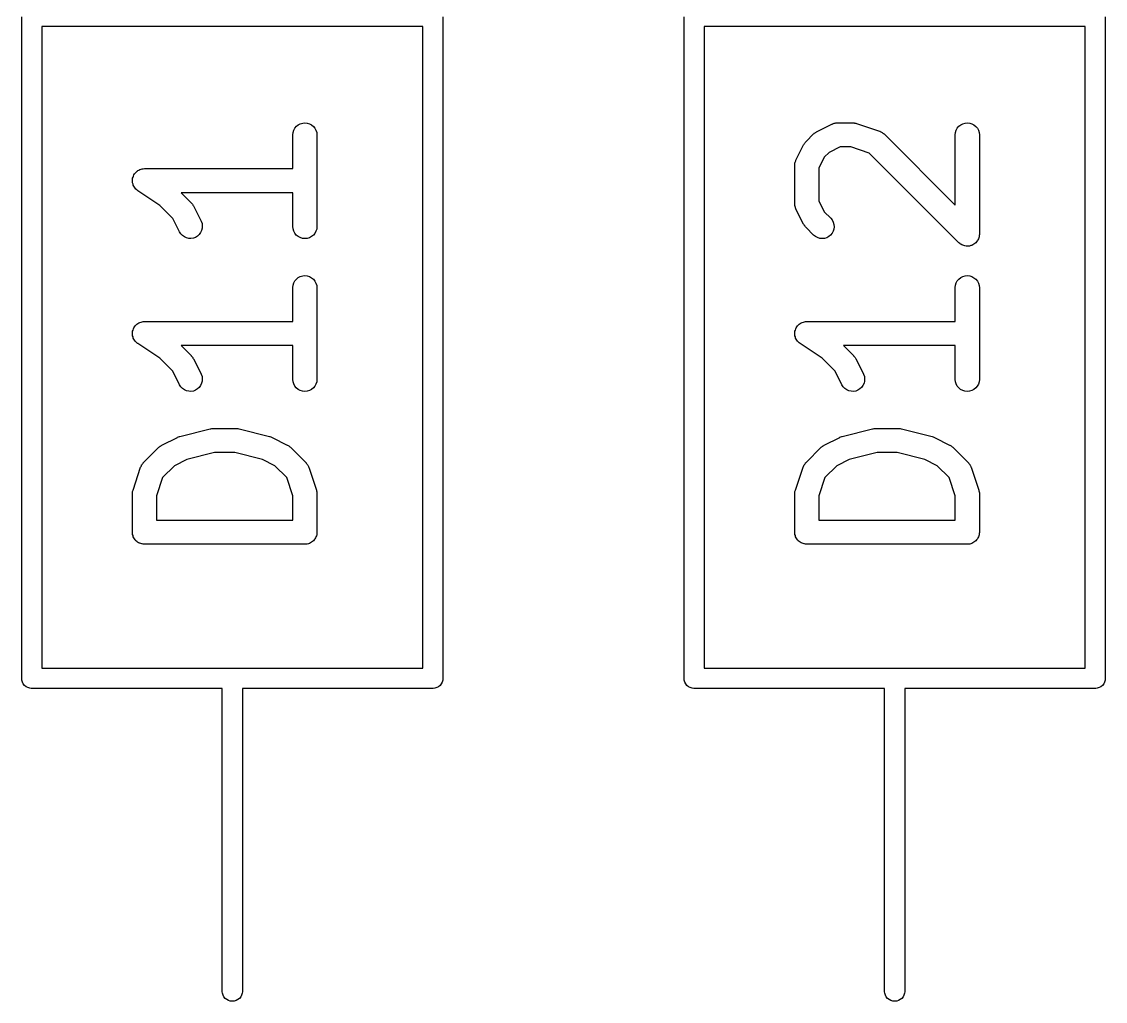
# Model space of a CAD drawing. Extents: x 99 to 194, y -157 to -33.
# Drawn here: x 132.05 to 137.45, y -59.36 to -54.48 of the extents above; entities that cross this region are included whole.
import ezdxf

# ---------------------------------------------------------------- set-up
doc = ezdxf.new("R2010")
doc.units = 0
doc.layers.add('BLACK', color=7, linetype='CONTINUOUS')

msp = doc.modelspace()

# ---------------------------------------------------------------- linework, layer by layer
at = {"layer": 'BLACK', "linetype": 'CONTINUOUS'}
for p, q in [((132.046, -57.7505), (132.046, -54.4554)), ((132.146, -54.503), (132.146, -57.703)), ((134.046, -54.503), (132.146, -54.503)), ((134.046, -57.703), (134.046, -54.503)), ((134.146, -54.4554), (134.146, -57.7506)), ((135.348, -57.7505), (135.348, -54.4554)), ((135.448, -54.503), (135.448, -57.703)), ((137.348, -54.503), (135.448, -54.503)), ((137.348, -57.703), (137.348, -54.503)), ((137.448, -54.4554), (137.448, -57.7506)), ((133.425, -54.9933), (133.435, -54.9878)), ((133.435, -54.9878), (133.447, -54.9845)), ((133.447, -54.9845), (133.458, -54.9835)), ((133.458, -54.9835), (133.47, -54.9847)), ((133.47, -54.9847), (133.481, -54.9882)), ((133.481, -54.9882), (133.491, -54.9937)), ((136.009, -55.0279), (136.085, -54.9898)), ((136.085, -54.9898), (136.086, -54.9894)), ((136.086, -54.9894), (136.088, -54.9888)), ((136.088, -54.9888), (136.089, -54.988)), ((136.089, -54.988), (136.093, -54.9868)), ((136.093, -54.9868), (136.097, -54.9854)), ((136.097, -54.9854), (136.099, -54.9851)), ((136.099, -54.9851), (136.101, -54.9846)), ((136.101, -54.9846), (136.105, -54.9842)), ((136.105, -54.9842), (136.109, -54.9836)), ((136.109, -54.9836), (136.111, -54.9836)), ((136.111, -54.9836), (136.112, -54.9835)), ((136.112, -54.9835), (136.188, -54.9835)), ((136.188, -54.9835), (136.189, -54.9835)), ((136.189, -54.9835), (136.193, -54.9839)), ((136.193, -54.9839), (136.196, -54.984)), ((136.196, -54.984), (136.198, -54.9845)), ((136.198, -54.9845), (136.201, -54.9848)), ((136.201, -54.9848), (136.204, -54.9858)), ((136.204, -54.9858), (136.207, -54.9866)), ((136.207, -54.9866), (136.322, -55.0246)), ((136.727, -54.9933), (136.737, -54.9878)), ((136.737, -54.9878), (136.749, -54.9845)), ((136.749, -54.9845), (136.76, -54.9835)), ((136.76, -54.9835), (136.772, -54.9847)), ((136.772, -54.9847), (136.783, -54.9882)), ((136.783, -54.9882), (136.793, -54.9937)), ((133.398, -55.0426), (133.399, -55.031)), ((133.398, -55.0435), (133.398, -55.0426)), ((133.398, -55.212), (133.398, -55.0435)), ((133.399, -55.031), (133.403, -55.0198)), ((133.403, -55.0198), (133.408, -55.0096)), ((133.408, -55.0096), (133.416, -55.0006)), ((133.416, -55.0006), (133.425, -54.9933)), ((133.491, -54.9937), (133.5, -55.0012)), ((133.5, -55.0012), (133.508, -55.0103)), ((133.508, -55.0103), (133.513, -55.0206)), ((133.513, -55.0206), (133.517, -55.0318)), ((133.517, -55.0318), (133.518, -55.0435)), ((133.518, -55.0435), (133.518, -55.5006)), ((135.956, -55.0772), (135.994, -55.0391)), ((135.994, -55.0386), (135.997, -55.0364)), ((135.994, -55.0391), (135.994, -55.0386)), ((135.997, -55.0364), (135.999, -55.0341)), ((135.999, -55.0341), (136.001, -55.0328)), ((136.001, -55.0328), (136.003, -55.0313)), ((136.003, -55.0313), (136.006, -55.0297)), ((136.006, -55.0297), (136.009, -55.0279)), ((136.322, -55.0246), (136.323, -55.0249)), ((136.323, -55.0249), (136.324, -55.0257)), ((136.324, -55.0257), (136.326, -55.0262)), ((136.326, -55.0262), (136.329, -55.0281)), ((136.329, -55.0281), (136.333, -55.0298)), ((136.333, -55.0298), (136.335, -55.0309)), ((136.335, -55.0309), (136.336, -55.0317)), ((136.336, -55.0317), (136.339, -55.0343)), ((136.339, -55.0343), (136.343, -55.0367)), ((136.343, -55.0367), (136.344, -55.038)), ((136.344, -55.038), (136.345, -55.0391)), ((136.345, -55.0391), (136.7, -55.3939)), ((136.7, -55.0426), (136.701, -55.031)), ((136.7, -55.0435), (136.7, -55.0426)), ((136.7, -55.3939), (136.7, -55.0435)), ((136.701, -55.031), (136.705, -55.0198)), ((136.705, -55.0198), (136.71, -55.0096)), ((136.71, -55.0096), (136.718, -55.0006)), ((136.718, -55.0006), (136.727, -54.9933)), ((136.793, -54.9937), (136.802, -55.0012)), ((136.802, -55.0012), (136.81, -55.0103)), ((136.81, -55.0103), (136.815, -55.0206)), ((136.815, -55.0206), (136.819, -55.0318)), ((136.819, -55.0318), (136.82, -55.0435)), ((136.82, -55.0435), (136.82, -55.5387)), ((135.906, -55.169), (135.944, -55.0928)), ((135.944, -55.0928), (135.945, -55.0921)), ((135.945, -55.0921), (135.947, -55.0893)), ((135.947, -55.0893), (135.948, -55.0863)), ((135.948, -55.0863), (135.95, -55.0844)), ((135.95, -55.0844), (135.951, -55.0823)), ((135.951, -55.0823), (135.953, -55.0798)), ((135.953, -55.0798), (135.956, -55.0772)), ((136.072, -55.1309), (136.047, -55.1552)), ((136.126, -55.1035), (136.072, -55.1309)), ((136.179, -55.1035), (136.126, -55.1035)), ((136.27, -55.134), (136.179, -55.1035)), ((136.717, -55.5811), (136.27, -55.134)), ((135.9, -55.1915), (135.901, -55.1875)), ((135.9, -55.1933), (135.9, -55.1915)), ((135.9, -55.195), (135.9, -55.1933)), ((135.9, -55.1959), (135.9, -55.195)), ((135.9, -55.3863), (135.9, -55.1959)), ((135.901, -55.1834), (135.902, -55.1817)), ((135.901, -55.1875), (135.901, -55.1834)), ((135.902, -55.18), (135.904, -55.1761)), ((135.902, -55.1817), (135.902, -55.18)), ((135.904, -55.1761), (135.905, -55.1722)), ((135.905, -55.1722), (135.906, -55.1707)), ((135.906, -55.1707), (135.906, -55.169)), ((136.047, -55.1552), (136.02, -55.21)), ((132.598, -55.2662), (132.599, -55.26)), ((132.599, -55.2599), (132.601, -55.2547)), ((132.599, -55.26), (132.599, -55.2599)), ((132.599, -55.2599), (132.599, -55.2599)), ((132.601, -55.2547), (132.603, -55.2488)), ((132.603, -55.2487), (132.605, -55.2435)), ((132.603, -55.2488), (132.603, -55.2487)), ((132.603, -55.2488), (132.603, -55.2488)), ((132.605, -55.2435), (132.608, -55.2385)), ((132.608, -55.2384), (132.612, -55.2337)), ((132.608, -55.2385), (132.608, -55.2384)), ((132.608, -55.2385), (132.608, -55.2385)), ((132.612, -55.2337), (132.616, -55.2295)), ((132.616, -55.2294), (132.621, -55.2253)), ((132.616, -55.2295), (132.616, -55.2294)), ((132.616, -55.2294), (132.616, -55.2294)), ((132.621, -55.2253), (132.625, -55.2221)), ((132.625, -55.222), (132.63, -55.2192)), ((132.625, -55.2221), (132.625, -55.222)), ((132.625, -55.2221), (132.625, -55.2221)), ((132.63, -55.2192), (132.635, -55.2166)), ((132.635, -55.2165), (132.641, -55.2149)), ((132.635, -55.2166), (132.635, -55.2165)), ((132.635, -55.2166), (132.635, -55.2166)), ((132.641, -55.2149), (132.646, -55.2132)), ((132.646, -55.2132), (132.652, -55.2127)), ((132.646, -55.2132), (132.646, -55.2132)), ((132.646, -55.2132), (132.646, -55.2132)), ((132.652, -55.2127), (132.658, -55.212)), ((132.658, -55.212), (133.398, -55.212)), ((136.02, -55.21), (136.02, -55.3722)), ((132.598, -55.2715), (132.598, -55.2662)), ((132.598, -55.2716), (132.598, -55.2715)), ((132.598, -55.2774), (132.598, -55.2716)), ((132.598, -55.2716), (132.598, -55.2716)), ((132.599, -55.2832), (132.598, -55.2774)), ((132.599, -55.2833), (132.599, -55.2832)), ((132.599, -55.2832), (132.599, -55.2832)), ((132.601, -55.2886), (132.599, -55.2833)), ((132.602, -55.2944), (132.601, -55.2886)), ((132.602, -55.2945), (132.602, -55.2944)), ((132.605, -55.2997), (132.602, -55.2945)), ((132.602, -55.2945), (132.602, -55.2945)), ((132.608, -55.3048), (132.605, -55.2997)), ((132.608, -55.3049), (132.608, -55.3048)), ((132.611, -55.3092), (132.608, -55.3049)), ((132.608, -55.3049), (132.608, -55.3049)), ((132.615, -55.314), (132.611, -55.3092)), ((132.62, -55.3178), (132.615, -55.314)), ((132.615, -55.314), (132.615, -55.314)), ((132.615, -55.314), (132.615, -55.314)), ((132.624, -55.3215), (132.62, -55.3178)), ((132.624, -55.3216), (132.624, -55.3215)), ((132.624, -55.3215), (132.624, -55.3215)), ((132.625, -55.322), (132.624, -55.3216)), ((132.624, -55.3216), (132.624, -55.3216)), ((132.734, -55.3949), (132.625, -55.322)), ((133.398, -55.332), (132.841, -55.332)), ((132.841, -55.332), (132.891, -55.382)), ((133.398, -55.5006), (133.398, -55.332)), ((132.799, -55.46), (132.734, -55.3949)), ((132.891, -55.382), (132.891, -55.3826)), ((132.891, -55.3826), (132.894, -55.3852)), ((132.894, -55.3852), (132.896, -55.3877)), ((132.896, -55.3877), (132.897, -55.3898)), ((132.897, -55.3898), (132.899, -55.3917)), ((132.899, -55.3917), (132.9, -55.3947)), ((132.9, -55.3947), (132.902, -55.3976)), ((132.902, -55.3976), (132.94, -55.4738)), ((135.9, -55.3881), (135.9, -55.3863)), ((135.9, -55.3899), (135.9, -55.3881)), ((135.901, -55.3939), (135.9, -55.3899)), ((135.901, -55.398), (135.901, -55.3939)), ((135.902, -55.3997), (135.901, -55.398)), ((135.902, -55.4014), (135.902, -55.3997)), ((135.903, -55.4053), (135.902, -55.4014)), ((135.904, -55.4092), (135.903, -55.4053)), ((135.905, -55.4108), (135.904, -55.4092)), ((135.906, -55.4124), (135.905, -55.4108)), ((135.906, -55.4132), (135.906, -55.4124)), ((135.944, -55.4894), (135.906, -55.4132)), ((136.02, -55.3722), (136.047, -55.427)), ((132.833, -55.5275), (132.799, -55.46)), ((132.94, -55.4738), (132.941, -55.4745)), ((132.941, -55.4745), (132.945, -55.4855)), ((136.047, -55.427), (136.079, -55.4582)), ((136.079, -55.4582), (136.079, -55.4588)), ((136.079, -55.4588), (136.086, -55.4679)), ((136.086, -55.4679), (136.092, -55.4783)), ((136.092, -55.4783), (136.095, -55.4896)), ((132.839, -55.5374), (132.833, -55.5275)), ((132.938, -55.5308), (132.931, -55.5403)), ((132.943, -55.5202), (132.938, -55.5308)), ((132.946, -55.5088), (132.943, -55.5202)), ((132.945, -55.4855), (132.946, -55.4971)), ((132.946, -55.4971), (132.946, -55.5088)), ((133.399, -55.5123), (133.398, -55.5006)), ((133.402, -55.5235), (133.399, -55.5123)), ((133.408, -55.5338), (133.402, -55.5235)), ((133.513, -55.5243), (133.507, -55.5345)), ((133.517, -55.5131), (133.513, -55.5243)), ((133.518, -55.5015), (133.517, -55.5131)), ((133.518, -55.5006), (133.518, -55.5015)), ((135.946, -55.4922), (135.944, -55.4894)), ((135.948, -55.4952), (135.946, -55.4922)), ((135.949, -55.4972), (135.948, -55.4952)), ((135.951, -55.4993), (135.949, -55.4972)), ((135.953, -55.5017), (135.951, -55.4993)), ((135.955, -55.5044), (135.953, -55.5017)), ((135.956, -55.5049), (135.955, -55.5044)), ((135.994, -55.543), (135.956, -55.5049)), ((136.091, -55.5241), (136.086, -55.5343)), ((136.095, -55.5129), (136.091, -55.5241)), ((136.095, -55.4896), (136.096, -55.5012)), ((136.096, -55.5012), (136.095, -55.5129)), ((132.847, -55.5459), (132.839, -55.5374)), ((132.857, -55.5527), (132.847, -55.5459)), ((132.867, -55.5575), (132.857, -55.5527)), ((132.879, -55.5601), (132.867, -55.5575)), ((132.89, -55.5605), (132.879, -55.5601)), ((132.902, -55.5586), (132.89, -55.5605)), ((132.913, -55.5545), (132.902, -55.5586)), ((132.923, -55.5483), (132.913, -55.5545)), ((132.931, -55.5403), (132.923, -55.5483)), ((133.415, -55.5429), (133.408, -55.5338)), ((133.424, -55.5504), (133.415, -55.5429)), ((133.435, -55.5559), (133.424, -55.5504)), ((133.446, -55.5594), (133.435, -55.5559)), ((133.457, -55.5606), (133.446, -55.5594)), ((133.469, -55.5596), (133.457, -55.5606)), ((133.48, -55.5562), (133.469, -55.5596)), ((133.491, -55.5508), (133.48, -55.5562)), ((133.5, -55.5435), (133.491, -55.5508)), ((133.507, -55.5345), (133.5, -55.5435)), ((136.003, -55.5505), (135.994, -55.543)), ((136.013, -55.556), (136.003, -55.5505)), ((136.024, -55.5594), (136.013, -55.556)), ((136.036, -55.5606), (136.024, -55.5594)), ((136.048, -55.5595), (136.036, -55.5606)), ((136.059, -55.5562), (136.048, -55.5595)), ((136.069, -55.5507), (136.059, -55.5562)), ((136.078, -55.5433), (136.069, -55.5507)), ((136.086, -55.5343), (136.078, -55.5433)), ((136.722, -55.5848), (136.717, -55.5811)), ((136.726, -55.5885), (136.722, -55.5848)), ((136.798, -55.585), (136.793, -55.5888)), ((136.802, -55.5816), (136.798, -55.585)), ((136.806, -55.5768), (136.802, -55.5814)), ((136.802, -55.5814), (136.802, -55.5815)), ((136.802, -55.5815), (136.802, -55.5816)), ((136.809, -55.5726), (136.806, -55.5768)), ((136.81, -55.5724), (136.809, -55.5725)), ((136.809, -55.5725), (136.809, -55.5726)), ((136.812, -55.5674), (136.81, -55.5724)), ((136.815, -55.5624), (136.812, -55.5674)), ((136.817, -55.5567), (136.815, -55.5622)), ((136.815, -55.5622), (136.815, -55.5622)), ((136.815, -55.5622), (136.815, -55.5624)), ((136.819, -55.5512), (136.817, -55.5567)), ((136.82, -55.5396), (136.819, -55.5452)), ((136.819, -55.5452), (136.819, -55.551)), ((136.819, -55.551), (136.819, -55.5511)), ((136.819, -55.5511), (136.819, -55.5512)), ((136.82, -55.5387), (136.82, -55.5393)), ((136.82, -55.5393), (136.82, -55.5393)), ((136.82, -55.5393), (136.82, -55.5394)), ((136.82, -55.5394), (136.82, -55.5396)), ((136.727, -55.5886), (136.726, -55.5885)), ((136.726, -55.5885), (136.726, -55.5885)), ((136.732, -55.5913), (136.727, -55.5886)), ((136.737, -55.594), (136.732, -55.5913)), ((136.737, -55.5941), (136.737, -55.594)), ((136.742, -55.5958), (136.737, -55.5941)), ((136.737, -55.5941), (136.737, -55.5941)), ((136.748, -55.5975), (136.742, -55.5958)), ((136.754, -55.5981), (136.748, -55.5975)), ((136.748, -55.5975), (136.748, -55.5975)), ((136.748, -55.5975), (136.748, -55.5975)), ((136.759, -55.5987), (136.754, -55.5981)), ((136.76, -55.5987), (136.759, -55.5987)), ((136.765, -55.5982), (136.76, -55.5987)), ((136.76, -55.5987), (136.76, -55.5987)), ((136.771, -55.5977), (136.765, -55.5982)), ((136.777, -55.5959), (136.771, -55.5976)), ((136.771, -55.5976), (136.771, -55.5976)), ((136.771, -55.5976), (136.771, -55.5977)), ((136.782, -55.5943), (136.777, -55.5959)), ((136.783, -55.5943), (136.782, -55.5943)), ((136.782, -55.5943), (136.782, -55.5943)), ((136.788, -55.5915), (136.783, -55.5943)), ((136.793, -55.5889), (136.788, -55.5915)), ((136.793, -55.5888), (136.793, -55.5889)), ((136.793, -55.5889), (136.793, -55.5889)), ((133.435, -55.7497), (133.447, -55.7464)), ((133.447, -55.7464), (133.458, -55.7454)), ((133.458, -55.7454), (133.47, -55.7466)), ((133.47, -55.7466), (133.481, -55.7501)), ((136.737, -55.7497), (136.749, -55.7464)), ((136.749, -55.7464), (136.76, -55.7454)), ((136.76, -55.7454), (136.772, -55.7466)), ((136.772, -55.7466), (136.783, -55.7501)), ((133.398, -55.8045), (133.399, -55.7929)), ((133.399, -55.7929), (133.403, -55.7817)), ((133.403, -55.7817), (133.408, -55.7715)), ((133.408, -55.7715), (133.416, -55.7625)), ((133.416, -55.7625), (133.425, -55.7552)), ((133.425, -55.7552), (133.435, -55.7497)), ((133.481, -55.7501), (133.491, -55.7556)), ((133.491, -55.7556), (133.5, -55.7631)), ((133.5, -55.7631), (133.508, -55.7722)), ((133.508, -55.7722), (133.513, -55.7825)), ((133.513, -55.7825), (133.517, -55.7937)), ((133.517, -55.7937), (133.518, -55.8054)), ((136.7, -55.8045), (136.701, -55.7929)), ((136.701, -55.7929), (136.705, -55.7817)), ((136.705, -55.7817), (136.71, -55.7715)), ((136.71, -55.7715), (136.718, -55.7625)), ((136.718, -55.7625), (136.727, -55.7552)), ((136.727, -55.7552), (136.737, -55.7497)), ((136.783, -55.7501), (136.793, -55.7556)), ((136.793, -55.7556), (136.802, -55.7631)), ((136.802, -55.7631), (136.81, -55.7722)), ((136.81, -55.7722), (136.815, -55.7825)), ((136.815, -55.7825), (136.819, -55.7937)), ((136.819, -55.7937), (136.82, -55.8054)), ((133.398, -55.8054), (133.398, -55.8045)), ((133.398, -55.974), (133.398, -55.8054)), ((133.518, -55.8054), (133.518, -56.2625)), ((136.7, -55.8054), (136.7, -55.8045)), ((136.7, -55.974), (136.7, -55.8054)), ((136.82, -55.8054), (136.82, -56.2625)), ((132.599, -56.0218), (132.601, -56.0168)), ((132.601, -56.0168), (132.603, -56.0107)), ((132.603, -56.0106), (132.605, -56.0056)), ((132.603, -56.0107), (132.603, -56.0106)), ((132.603, -56.0107), (132.603, -56.0107)), ((132.605, -56.0056), (132.608, -56.0004)), ((132.608, -56.0003), (132.612, -55.9956)), ((132.608, -56.0004), (132.608, -56.0003)), ((132.608, -56.0004), (132.608, -56.0004)), ((132.612, -55.9956), (132.616, -55.9914)), ((132.616, -55.9913), (132.62, -55.9875)), ((132.616, -55.9914), (132.616, -55.9913)), ((132.616, -55.9913), (132.616, -55.9913)), ((132.62, -55.9875), (132.625, -55.984)), ((132.625, -55.9839), (132.63, -55.9811)), ((132.625, -55.984), (132.625, -55.9839)), ((132.625, -55.984), (132.625, -55.984)), ((132.63, -55.9811), (132.635, -55.9785)), ((132.635, -55.9784), (132.641, -55.9768)), ((132.635, -55.9785), (132.635, -55.9784)), ((132.635, -55.9785), (132.635, -55.9785)), ((132.641, -55.9768), (132.646, -55.9751)), ((132.646, -55.9751), (132.652, -55.9746)), ((132.646, -55.9751), (132.646, -55.9751)), ((132.646, -55.9751), (132.646, -55.9751)), ((132.652, -55.9746), (132.658, -55.974)), ((132.658, -55.974), (133.398, -55.974)), ((135.901, -56.0218), (135.903, -56.0168)), ((135.903, -56.0168), (135.905, -56.0107)), ((135.905, -56.0106), (135.907, -56.0056)), ((135.905, -56.0107), (135.905, -56.0106)), ((135.905, -56.0107), (135.905, -56.0107)), ((135.907, -56.0056), (135.91, -56.0004)), ((135.91, -56.0003), (135.914, -55.9956)), ((135.91, -56.0004), (135.91, -56.0003)), ((135.91, -56.0004), (135.91, -56.0004)), ((135.914, -55.9956), (135.918, -55.9914)), ((135.918, -55.9913), (135.922, -55.9875)), ((135.918, -55.9914), (135.918, -55.9913)), ((135.918, -55.9913), (135.918, -55.9913)), ((135.922, -55.9875), (135.927, -55.984)), ((135.927, -55.9839), (135.932, -55.9811)), ((135.927, -55.984), (135.927, -55.9839)), ((135.927, -55.984), (135.927, -55.984)), ((135.932, -55.9811), (135.937, -55.9785)), ((135.937, -55.9784), (135.943, -55.9768)), ((135.937, -55.9785), (135.937, -55.9784)), ((135.937, -55.9785), (135.937, -55.9785)), ((135.943, -55.9768), (135.948, -55.9751)), ((135.948, -55.9751), (135.954, -55.9746)), ((135.948, -55.9751), (135.948, -55.9751)), ((135.948, -55.9751), (135.948, -55.9751)), ((135.954, -55.9746), (135.96, -55.974)), ((135.96, -55.974), (136.7, -55.974)), ((132.598, -56.0281), (132.599, -56.0219)), ((132.598, -56.0334), (132.598, -56.0281)), ((132.598, -56.0335), (132.598, -56.0334)), ((132.598, -56.0393), (132.598, -56.0335)), ((132.598, -56.0335), (132.598, -56.0335)), ((132.599, -56.0451), (132.598, -56.0393)), ((132.599, -56.0219), (132.599, -56.0218)), ((132.599, -56.0218), (132.599, -56.0218)), ((132.599, -56.0452), (132.599, -56.0451)), ((132.601, -56.0506), (132.599, -56.0452)), ((132.599, -56.0452), (132.599, -56.0452)), ((132.602, -56.0563), (132.601, -56.0506)), ((132.602, -56.0564), (132.602, -56.0563)), ((132.605, -56.0615), (132.602, -56.0564)), ((132.602, -56.0564), (132.602, -56.0564)), ((132.608, -56.0667), (132.605, -56.0615)), ((132.608, -56.0668), (132.608, -56.0667)), ((132.611, -56.0713), (132.608, -56.0668)), ((132.608, -56.0668), (132.608, -56.0668)), ((132.615, -56.0759), (132.611, -56.0713)), ((135.9, -56.0281), (135.901, -56.0219)), ((135.9, -56.0334), (135.9, -56.0281)), ((135.9, -56.0335), (135.9, -56.0334)), ((135.9, -56.0393), (135.9, -56.0335)), ((135.9, -56.0335), (135.9, -56.0335)), ((135.901, -56.0451), (135.9, -56.0393)), ((135.901, -56.0219), (135.901, -56.0218)), ((135.901, -56.0218), (135.901, -56.0218)), ((135.901, -56.0452), (135.901, -56.0451)), ((135.903, -56.0506), (135.901, -56.0452)), ((135.901, -56.0452), (135.901, -56.0452)), ((135.904, -56.0563), (135.903, -56.0506)), ((135.904, -56.0564), (135.904, -56.0563)), ((135.907, -56.0615), (135.904, -56.0564)), ((135.904, -56.0564), (135.904, -56.0564)), ((135.91, -56.0667), (135.907, -56.0615)), ((135.91, -56.0668), (135.91, -56.0667)), ((135.913, -56.0713), (135.91, -56.0668)), ((135.91, -56.0668), (135.91, -56.0668)), ((135.917, -56.0759), (135.913, -56.0713)), ((132.62, -56.0798), (132.615, -56.0759)), ((132.615, -56.0759), (132.615, -56.0759)), ((132.615, -56.0759), (132.615, -56.0759)), ((132.624, -56.0834), (132.62, -56.0798)), ((132.624, -56.0835), (132.624, -56.0834)), ((132.625, -56.0839), (132.624, -56.0835)), ((132.624, -56.0835), (132.624, -56.0835)), ((132.624, -56.0835), (132.624, -56.0835)), ((132.734, -56.1568), (132.625, -56.0839)), ((133.398, -56.094), (132.841, -56.094)), ((132.841, -56.094), (132.891, -56.1439)), ((133.398, -56.2625), (133.398, -56.094)), ((135.922, -56.0798), (135.917, -56.0759)), ((135.917, -56.0759), (135.917, -56.0759)), ((135.917, -56.0759), (135.917, -56.0759)), ((135.926, -56.0834), (135.922, -56.0798)), ((135.926, -56.0835), (135.926, -56.0834)), ((135.927, -56.0839), (135.926, -56.0835)), ((135.926, -56.0835), (135.926, -56.0835)), ((135.926, -56.0835), (135.926, -56.0835)), ((136.036, -56.1568), (135.927, -56.0839)), ((136.7, -56.094), (136.143, -56.094)), ((136.143, -56.094), (136.193, -56.1439)), ((136.7, -56.2625), (136.7, -56.094)), ((132.799, -56.2219), (132.734, -56.1568)), ((132.891, -56.1439), (132.891, -56.1445)), ((132.891, -56.1445), (132.893, -56.1471)), ((132.893, -56.1471), (132.896, -56.1496)), ((132.896, -56.1496), (132.897, -56.1517)), ((132.897, -56.1517), (132.899, -56.1537)), ((132.899, -56.1537), (132.9, -56.1567)), ((132.9, -56.1567), (132.902, -56.1595)), ((132.902, -56.1595), (132.94, -56.2357)), ((136.101, -56.2219), (136.036, -56.1568)), ((136.193, -56.1439), (136.193, -56.1445)), ((136.193, -56.1445), (136.195, -56.1471)), ((136.195, -56.1471), (136.198, -56.1496)), ((136.198, -56.1496), (136.199, -56.1517)), ((136.199, -56.1517), (136.201, -56.1537)), ((136.201, -56.1537), (136.202, -56.1567)), ((136.202, -56.1567), (136.204, -56.1595)), ((136.204, -56.1595), (136.242, -56.2357)), ((132.833, -56.2894), (132.799, -56.2219)), ((136.135, -56.2894), (136.101, -56.2219)), ((132.943, -56.2821), (132.938, -56.2927)), ((132.94, -56.2357), (132.941, -56.2364)), ((132.941, -56.2364), (132.945, -56.2474)), ((132.946, -56.2707), (132.943, -56.2821)), ((132.945, -56.2474), (132.946, -56.259)), ((132.946, -56.259), (132.946, -56.2707)), ((133.399, -56.2742), (133.398, -56.2625)), ((133.402, -56.2854), (133.399, -56.2742)), ((133.408, -56.2957), (133.402, -56.2854)), ((133.513, -56.2862), (133.507, -56.2964)), ((133.517, -56.275), (133.513, -56.2862)), ((133.518, -56.2634), (133.517, -56.275)), ((133.518, -56.2625), (133.518, -56.2634)), ((136.245, -56.2821), (136.24, -56.2927)), ((136.242, -56.2357), (136.243, -56.2364)), ((136.243, -56.2364), (136.247, -56.2474)), ((136.248, -56.2707), (136.245, -56.2821)), ((136.247, -56.2474), (136.248, -56.259)), ((136.248, -56.259), (136.248, -56.2707)), ((136.701, -56.2742), (136.7, -56.2625)), ((136.704, -56.2854), (136.701, -56.2742)), ((136.71, -56.2957), (136.704, -56.2854)), ((136.815, -56.2862), (136.809, -56.2964)), ((136.819, -56.275), (136.815, -56.2862)), ((136.82, -56.2634), (136.819, -56.275)), ((136.82, -56.2625), (136.82, -56.2634)), ((132.839, -56.2993), (132.833, -56.2894)), ((132.847, -56.3078), (132.839, -56.2993)), ((132.857, -56.3146), (132.847, -56.3078)), ((132.867, -56.3194), (132.857, -56.3146)), ((132.879, -56.322), (132.867, -56.3194)), ((132.89, -56.3224), (132.879, -56.322)), ((132.902, -56.3205), (132.89, -56.3224)), ((132.913, -56.3164), (132.902, -56.3205)), ((132.923, -56.3102), (132.913, -56.3164)), ((132.931, -56.3022), (132.923, -56.3102)), ((132.938, -56.2927), (132.931, -56.3022)), ((133.415, -56.3048), (133.408, -56.2957)), ((133.424, -56.3123), (133.415, -56.3048)), ((133.435, -56.3178), (133.424, -56.3123)), ((133.446, -56.3213), (133.435, -56.3178)), ((133.457, -56.3225), (133.446, -56.3213)), ((133.469, -56.3215), (133.457, -56.3225)), ((133.48, -56.3182), (133.469, -56.3215)), ((133.491, -56.3127), (133.48, -56.3182)), ((133.5, -56.3054), (133.491, -56.3127)), ((133.507, -56.2964), (133.5, -56.3054)), ((136.141, -56.2993), (136.135, -56.2894)), ((136.149, -56.3078), (136.141, -56.2993)), ((136.159, -56.3146), (136.149, -56.3078)), ((136.169, -56.3194), (136.159, -56.3146)), ((136.181, -56.322), (136.169, -56.3194)), ((136.192, -56.3224), (136.181, -56.322)), ((136.204, -56.3205), (136.192, -56.3224)), ((136.215, -56.3164), (136.204, -56.3205)), ((136.225, -56.3102), (136.215, -56.3164)), ((136.233, -56.3022), (136.225, -56.3102)), ((136.24, -56.2927), (136.233, -56.3022)), ((136.717, -56.3048), (136.71, -56.2957)), ((136.726, -56.3123), (136.717, -56.3048)), ((136.737, -56.3178), (136.726, -56.3123)), ((136.748, -56.3213), (136.737, -56.3178)), ((136.759, -56.3225), (136.748, -56.3213)), ((136.771, -56.3215), (136.759, -56.3225)), ((136.782, -56.3182), (136.771, -56.3215)), ((136.793, -56.3127), (136.782, -56.3182)), ((136.802, -56.3054), (136.793, -56.3127)), ((136.809, -56.2964), (136.802, -56.3054)), ((132.745, -56.5898), (132.822, -56.5517)), ((132.822, -56.5513), (132.823, -56.5512)), ((132.822, -56.5517), (132.822, -56.5513)), ((132.823, -56.5511), (132.828, -56.5493)), ((132.823, -56.5512), (132.823, -56.5511)), ((132.828, -56.5493), (132.833, -56.5473)), ((132.833, -56.5473), (132.834, -56.5473)), ((132.834, -56.5472), (132.986, -56.5091)), ((132.834, -56.5473), (132.834, -56.5472)), ((132.986, -56.5091), (132.987, -56.5089)), ((132.987, -56.5089), (132.988, -56.5087)), ((132.988, -56.5087), (132.989, -56.5084)), ((132.989, -56.5084), (132.994, -56.508)), ((132.994, -56.508), (132.999, -56.5073)), ((132.999, -56.5073), (133, -56.5074)), ((133, -56.5074), (133.001, -56.5073)), ((133.001, -56.5073), (133.115, -56.5073)), ((133.115, -56.5073), (133.116, -56.5073)), ((133.116, -56.5073), (133.117, -56.5074)), ((133.117, -56.5074), (133.118, -56.5074)), ((133.118, -56.5074), (133.123, -56.5081)), ((133.123, -56.5081), (133.128, -56.5086)), ((133.128, -56.5086), (133.129, -56.5089)), ((133.129, -56.5089), (133.13, -56.5091)), ((133.13, -56.5091), (133.282, -56.5472)), ((133.282, -56.5472), (133.283, -56.5474)), ((133.283, -56.5474), (133.283, -56.5475)), ((133.283, -56.5475), (133.283, -56.5475)), ((133.283, -56.5475), (133.288, -56.5495)), ((133.288, -56.5495), (133.294, -56.5515)), ((133.294, -56.5515), (133.294, -56.5516)), ((133.294, -56.5516), (133.294, -56.5517)), ((133.294, -56.5517), (133.37, -56.5898)), ((136.047, -56.5898), (136.124, -56.5517)), ((136.124, -56.5513), (136.125, -56.5512)), ((136.124, -56.5517), (136.124, -56.5513)), ((136.125, -56.5511), (136.13, -56.5493)), ((136.125, -56.5512), (136.125, -56.5511)), ((136.13, -56.5493), (136.135, -56.5473)), ((136.135, -56.5473), (136.136, -56.5473)), ((136.136, -56.5472), (136.288, -56.5091)), ((136.136, -56.5473), (136.136, -56.5472)), ((136.288, -56.5091), (136.289, -56.5089)), ((136.289, -56.5089), (136.29, -56.5087)), ((136.29, -56.5087), (136.291, -56.5084)), ((136.291, -56.5084), (136.296, -56.508)), ((136.296, -56.508), (136.301, -56.5073)), ((136.301, -56.5073), (136.302, -56.5074)), ((136.302, -56.5074), (136.303, -56.5073)), ((136.303, -56.5073), (136.417, -56.5073)), ((136.417, -56.5073), (136.418, -56.5073)), ((136.418, -56.5073), (136.419, -56.5074)), ((136.419, -56.5074), (136.42, -56.5074)), ((136.42, -56.5074), (136.425, -56.5081)), ((136.425, -56.5081), (136.43, -56.5086)), ((136.43, -56.5086), (136.431, -56.5089)), ((136.431, -56.5089), (136.432, -56.5091)), ((136.432, -56.5091), (136.584, -56.5472)), ((136.584, -56.5472), (136.585, -56.5474)), ((136.585, -56.5474), (136.585, -56.5475)), ((136.585, -56.5475), (136.585, -56.5475)), ((136.585, -56.5475), (136.59, -56.5495)), ((136.59, -56.5495), (136.596, -56.5515)), ((136.596, -56.5515), (136.596, -56.5516)), ((136.596, -56.5516), (136.596, -56.5517)), ((136.596, -56.5517), (136.672, -56.5898)), ((132.654, -56.6772), (132.73, -56.6011)), ((132.73, -56.6005), (132.733, -56.5984)), ((132.73, -56.6011), (132.73, -56.6005)), ((132.733, -56.5984), (132.735, -56.596)), ((132.735, -56.596), (132.738, -56.5947)), ((132.738, -56.5947), (132.74, -56.5932)), ((132.74, -56.5932), (132.743, -56.5916)), ((132.743, -56.5916), (132.745, -56.5898)), ((133.37, -56.5898), (133.371, -56.5902)), ((133.371, -56.5902), (133.374, -56.592)), ((133.374, -56.592), (133.377, -56.5936)), ((133.377, -56.5936), (133.379, -56.5952)), ((133.379, -56.5952), (133.381, -56.5966)), ((133.381, -56.5966), (133.383, -56.5989)), ((133.383, -56.5989), (133.386, -56.6011)), ((133.386, -56.6011), (133.462, -56.6772)), ((135.956, -56.6772), (136.032, -56.6011)), ((136.032, -56.6005), (136.035, -56.5984)), ((136.032, -56.6011), (136.032, -56.6005)), ((136.035, -56.5984), (136.037, -56.596)), ((136.037, -56.596), (136.04, -56.5947)), ((136.04, -56.5947), (136.042, -56.5932)), ((136.042, -56.5932), (136.045, -56.5916)), ((136.045, -56.5916), (136.047, -56.5898)), ((136.672, -56.5898), (136.673, -56.5902)), ((136.673, -56.5902), (136.676, -56.592)), ((136.676, -56.592), (136.679, -56.5936)), ((136.679, -56.5936), (136.681, -56.5952)), ((136.681, -56.5952), (136.683, -56.5966)), ((136.683, -56.5966), (136.685, -56.5989)), ((136.685, -56.5989), (136.688, -56.6011)), ((136.688, -56.6011), (136.764, -56.6772)), ((132.869, -56.662), (132.808, -56.6928)), ((133.008, -56.6273), (132.869, -56.662)), ((133.108, -56.6273), (133.008, -56.6273)), ((133.246, -56.662), (133.108, -56.6273)), ((133.308, -56.6928), (133.246, -56.662)), ((136.171, -56.662), (136.11, -56.6928)), ((136.31, -56.6273), (136.171, -56.662)), ((136.41, -56.6273), (136.31, -56.6273)), ((136.548, -56.662), (136.41, -56.6273)), ((136.61, -56.6928), (136.548, -56.662)), ((132.601, -56.815), (132.639, -56.7007)), ((132.639, -56.6999), (132.64, -56.6983)), ((132.639, -56.7007), (132.639, -56.6999)), ((132.64, -56.6983), (132.641, -56.6966)), ((132.641, -56.6966), (132.643, -56.693)), ((132.643, -56.693), (132.644, -56.6893)), ((132.644, -56.6893), (132.645, -56.6878)), ((132.645, -56.6878), (132.646, -56.6863)), ((132.646, -56.6863), (132.649, -56.6831)), ((132.649, -56.6831), (132.651, -56.6798)), ((132.651, -56.6798), (132.652, -56.6786)), ((132.652, -56.6786), (132.654, -56.6772)), ((132.808, -56.6928), (132.748, -56.7521)), ((133.367, -56.7521), (133.308, -56.6928)), ((133.462, -56.6772), (133.463, -56.6778)), ((133.463, -56.6778), (133.464, -56.6792)), ((133.464, -56.6792), (133.465, -56.6804)), ((133.465, -56.6804), (133.468, -56.6838)), ((133.468, -56.6838), (133.47, -56.687)), ((133.47, -56.687), (133.471, -56.6886)), ((133.471, -56.6886), (133.472, -56.69)), ((133.472, -56.69), (133.474, -56.6937)), ((133.474, -56.6937), (133.476, -56.6974)), ((133.476, -56.6974), (133.476, -56.6991)), ((133.476, -56.6991), (133.477, -56.7007)), ((133.477, -56.7007), (133.515, -56.815)), ((135.903, -56.815), (135.941, -56.7007)), ((135.941, -56.6999), (135.942, -56.6983)), ((135.941, -56.7007), (135.941, -56.6999)), ((135.942, -56.6983), (135.943, -56.6966)), ((135.943, -56.6966), (135.945, -56.693)), ((135.945, -56.693), (135.946, -56.6893)), ((135.946, -56.6893), (135.947, -56.6878)), ((135.947, -56.6878), (135.948, -56.6863)), ((135.948, -56.6863), (135.951, -56.6831)), ((135.951, -56.6831), (135.953, -56.6798)), ((135.953, -56.6798), (135.954, -56.6786)), ((135.954, -56.6786), (135.956, -56.6772)), ((136.11, -56.6928), (136.05, -56.7521)), ((136.669, -56.7521), (136.61, -56.6928)), ((136.764, -56.6772), (136.765, -56.6778)), ((136.765, -56.6778), (136.766, -56.6792)), ((136.766, -56.6792), (136.767, -56.6804)), ((136.767, -56.6804), (136.77, -56.6838)), ((136.77, -56.6838), (136.772, -56.687)), ((136.772, -56.687), (136.773, -56.6886)), ((136.773, -56.6886), (136.774, -56.69)), ((136.774, -56.69), (136.776, -56.6937)), ((136.776, -56.6937), (136.778, -56.6974)), ((136.778, -56.6974), (136.778, -56.6991)), ((136.778, -56.6991), (136.779, -56.7007)), ((136.779, -56.7007), (136.817, -56.815)), ((132.748, -56.7521), (132.718, -56.8437)), ((133.398, -56.8437), (133.367, -56.7521)), ((136.05, -56.7521), (136.02, -56.8437)), ((136.7, -56.8437), (136.669, -56.7521)), ((132.598, -56.8264), (132.599, -56.824)), ((132.598, -56.8298), (132.598, -56.8264)), ((132.599, -56.8215), (132.6, -56.8183)), ((132.599, -56.824), (132.599, -56.8215)), ((132.6, -56.8183), (132.601, -56.815)), ((133.515, -56.815), (133.515, -56.8158)), ((133.515, -56.8158), (133.516, -56.8191)), ((133.516, -56.8191), (133.517, -56.8223)), ((133.517, -56.8223), (133.517, -56.8248)), ((133.517, -56.8248), (133.518, -56.8272)), ((133.518, -56.8272), (133.518, -56.8306)), ((135.9, -56.8264), (135.901, -56.824)), ((135.9, -56.8298), (135.9, -56.8264)), ((135.901, -56.8215), (135.902, -56.8183)), ((135.901, -56.824), (135.901, -56.8215)), ((135.902, -56.8183), (135.903, -56.815)), ((136.817, -56.815), (136.817, -56.8158)), ((136.817, -56.8158), (136.818, -56.8191)), ((136.818, -56.8191), (136.819, -56.8223)), ((136.819, -56.8223), (136.819, -56.8248)), ((136.819, -56.8248), (136.82, -56.8272)), ((136.82, -56.8272), (136.82, -56.8306)), ((132.598, -56.8331), (132.598, -56.8298)), ((132.598, -56.834), (132.598, -56.8331)), ((132.598, -57.0244), (132.598, -56.834)), ((132.718, -56.8437), (132.718, -56.9644)), ((133.398, -56.9644), (133.398, -56.8437)), ((133.518, -56.8306), (133.518, -56.834)), ((133.518, -56.834), (133.518, -57.0244)), ((135.9, -56.8331), (135.9, -56.8298)), ((135.9, -56.834), (135.9, -56.8331)), ((135.9, -57.0244), (135.9, -56.834)), ((136.02, -56.8437), (136.02, -56.9644)), ((136.7, -56.9644), (136.7, -56.8437)), ((136.82, -56.8306), (136.82, -56.834)), ((136.82, -56.834), (136.82, -57.0244)), ((132.718, -56.9644), (133.398, -56.9644)), ((136.02, -56.9644), (136.7, -56.9644)), ((132.598, -57.03), (132.598, -57.0244)), ((132.599, -57.0357), (132.598, -57.03)), ((132.599, -57.0359), (132.599, -57.0357)), ((132.599, -57.0361), (132.599, -57.0359)), ((132.601, -57.0415), (132.599, -57.0361)), ((132.602, -57.0469), (132.601, -57.0415)), ((133.515, -57.0423), (133.513, -57.0477)), ((133.517, -57.0369), (133.515, -57.0423)), ((133.518, -57.0253), (133.517, -57.0308)), ((133.517, -57.0308), (133.517, -57.0365)), ((133.517, -57.0365), (133.517, -57.0367)), ((133.517, -57.0367), (133.517, -57.0369)), ((133.518, -57.0244), (133.518, -57.0248)), ((133.518, -57.0248), (133.518, -57.0248)), ((133.518, -57.0248), (133.518, -57.0249)), ((133.518, -57.0249), (133.518, -57.0253)), ((135.9, -57.03), (135.9, -57.0244)), ((135.901, -57.0357), (135.9, -57.03)), ((135.901, -57.0359), (135.901, -57.0357)), ((135.901, -57.0361), (135.901, -57.0359)), ((135.903, -57.0415), (135.901, -57.0361)), ((135.904, -57.0469), (135.903, -57.0415)), ((136.817, -57.0423), (136.815, -57.0477)), ((136.819, -57.0369), (136.817, -57.0423)), ((136.82, -57.0253), (136.819, -57.0308)), ((136.819, -57.0308), (136.819, -57.0365)), ((136.819, -57.0365), (136.819, -57.0367)), ((136.819, -57.0367), (136.819, -57.0369)), ((136.82, -57.0244), (136.82, -57.0248)), ((136.82, -57.0248), (136.82, -57.0248)), ((136.82, -57.0248), (136.82, -57.0249)), ((136.82, -57.0249), (136.82, -57.0253)), ((132.602, -57.0471), (132.602, -57.0469)), ((132.602, -57.0473), (132.602, -57.0471)), ((132.605, -57.0523), (132.602, -57.0473)), ((132.608, -57.0573), (132.605, -57.0523)), ((132.608, -57.0574), (132.608, -57.0573)), ((132.608, -57.0576), (132.608, -57.0574)), ((132.611, -57.062), (132.608, -57.0576)), ((132.615, -57.0664), (132.611, -57.062)), ((132.615, -57.0665), (132.615, -57.0664)), ((132.615, -57.0667), (132.615, -57.0665)), ((132.62, -57.0703), (132.615, -57.0667)), ((132.624, -57.0739), (132.62, -57.0703)), ((132.624, -57.074), (132.624, -57.0739)), ((132.624, -57.0742), (132.624, -57.074)), ((132.629, -57.0769), (132.624, -57.0742)), ((132.634, -57.0796), (132.629, -57.0769)), ((132.635, -57.0797), (132.634, -57.0796)), ((132.634, -57.0796), (132.634, -57.0796)), ((132.64, -57.0814), (132.635, -57.0797)), ((132.645, -57.0831), (132.64, -57.0814)), ((132.646, -57.0831), (132.645, -57.0831)), ((132.646, -57.0832), (132.646, -57.0831)), ((132.652, -57.0838), (132.646, -57.0832)), ((132.657, -57.0844), (132.652, -57.0838)), ((132.658, -57.0844), (132.657, -57.0844)), ((132.657, -57.0844), (132.657, -57.0844)), ((132.657, -57.0844), (132.657, -57.0844)), ((133.458, -57.0844), (132.658, -57.0844)), ((132.658, -57.0844), (132.658, -57.0844)), ((133.463, -57.0839), (133.458, -57.0844)), ((133.469, -57.0834), (133.463, -57.0839)), ((133.47, -57.0833), (133.469, -57.0833)), ((133.469, -57.0833), (133.469, -57.0834)), ((133.475, -57.0816), (133.47, -57.0833)), ((133.48, -57.0801), (133.475, -57.0816)), ((133.481, -57.08), (133.48, -57.0801)), ((133.486, -57.0773), (133.481, -57.0799)), ((133.481, -57.0799), (133.481, -57.08)), ((133.491, -57.0746), (133.486, -57.0773)), ((133.495, -57.0709), (133.491, -57.0744)), ((133.491, -57.0744), (133.491, -57.0745)), ((133.491, -57.0745), (133.491, -57.0746)), ((133.5, -57.0673), (133.495, -57.0709)), ((133.504, -57.0627), (133.5, -57.067)), ((133.5, -57.067), (133.5, -57.0671)), ((133.5, -57.0671), (133.5, -57.0673)), ((133.507, -57.0583), (133.504, -57.0627)), ((133.508, -57.0581), (133.507, -57.0583)), ((133.51, -57.053), (133.508, -57.058)), ((133.508, -57.058), (133.508, -57.0581)), ((133.513, -57.0481), (133.51, -57.053)), ((133.513, -57.0477), (133.513, -57.0479)), ((133.513, -57.0479), (133.513, -57.0481)), ((135.904, -57.0471), (135.904, -57.0469)), ((135.904, -57.0473), (135.904, -57.0471)), ((135.907, -57.0523), (135.904, -57.0473)), ((135.91, -57.0573), (135.907, -57.0523)), ((135.91, -57.0574), (135.91, -57.0573)), ((135.91, -57.0576), (135.91, -57.0574)), ((135.913, -57.062), (135.91, -57.0576)), ((135.917, -57.0664), (135.913, -57.062)), ((135.917, -57.0665), (135.917, -57.0664)), ((135.917, -57.0667), (135.917, -57.0665)), ((135.922, -57.0703), (135.917, -57.0667)), ((135.926, -57.0739), (135.922, -57.0703)), ((135.926, -57.074), (135.926, -57.0739)), ((135.926, -57.0742), (135.926, -57.074)), ((135.931, -57.0769), (135.926, -57.0742)), ((135.936, -57.0796), (135.931, -57.0769)), ((135.937, -57.0797), (135.936, -57.0796)), ((135.936, -57.0796), (135.936, -57.0796)), ((135.942, -57.0814), (135.937, -57.0797)), ((135.947, -57.0831), (135.942, -57.0814)), ((135.948, -57.0831), (135.947, -57.0831)), ((135.948, -57.0832), (135.948, -57.0831)), ((135.954, -57.0838), (135.948, -57.0832)), ((135.959, -57.0844), (135.954, -57.0838)), ((135.96, -57.0844), (135.959, -57.0844)), ((135.959, -57.0844), (135.959, -57.0844)), ((135.959, -57.0844), (135.959, -57.0844)), ((136.76, -57.0844), (135.96, -57.0844)), ((135.96, -57.0844), (135.96, -57.0844)), ((136.765, -57.0839), (136.76, -57.0844)), ((136.771, -57.0834), (136.765, -57.0839)), ((136.772, -57.0833), (136.771, -57.0833)), ((136.771, -57.0833), (136.771, -57.0834)), ((136.777, -57.0816), (136.772, -57.0833)), ((136.782, -57.0801), (136.777, -57.0816)), ((136.783, -57.08), (136.782, -57.0801)), ((136.788, -57.0773), (136.783, -57.0799)), ((136.783, -57.0799), (136.783, -57.08)), ((136.793, -57.0746), (136.788, -57.0773)), ((136.797, -57.0709), (136.793, -57.0744)), ((136.793, -57.0744), (136.793, -57.0745)), ((136.793, -57.0745), (136.793, -57.0746)), ((136.802, -57.0673), (136.797, -57.0709)), ((136.806, -57.0627), (136.802, -57.067)), ((136.802, -57.067), (136.802, -57.0671)), ((136.802, -57.0671), (136.802, -57.0673)), ((136.809, -57.0583), (136.806, -57.0627)), ((136.81, -57.0581), (136.809, -57.0583)), ((136.812, -57.053), (136.81, -57.058)), ((136.81, -57.058), (136.81, -57.0581)), ((136.815, -57.0481), (136.812, -57.053)), ((136.815, -57.0477), (136.815, -57.0479)), ((136.815, -57.0479), (136.815, -57.0481)), ((132.146, -57.703), (133.094, -57.703)), ((133.094, -57.703), (133.096, -57.7028)), ((133.096, -57.7028), (133.098, -57.703)), ((133.098, -57.703), (134.046, -57.703)), ((135.448, -57.703), (136.396, -57.703)), ((136.396, -57.703), (136.398, -57.7028)), ((136.398, -57.7028), (136.4, -57.703)), ((136.4, -57.703), (137.348, -57.703)), ((132.046, -57.753), (132.046, -57.7505)), ((132.047, -57.7628), (132.046, -57.753)), ((132.05, -57.7722), (132.047, -57.7628)), ((132.054, -57.7809), (132.05, -57.7722)), ((132.06, -57.7885), (132.054, -57.7809)), ((132.068, -57.7948), (132.06, -57.7885)), ((132.077, -57.7994), (132.068, -57.7948)), ((132.086, -57.8023), (132.077, -57.7994)), ((134.115, -57.7994), (134.106, -57.8023)), ((134.124, -57.7948), (134.115, -57.7994)), ((134.132, -57.7885), (134.124, -57.7948)), ((134.138, -57.7809), (134.132, -57.7885)), ((134.142, -57.7722), (134.138, -57.7809)), ((134.145, -57.7628), (134.142, -57.7722)), ((134.146, -57.753), (134.145, -57.7628)), ((134.146, -57.7506), (134.146, -57.753)), ((135.348, -57.753), (135.348, -57.7505)), ((135.349, -57.7628), (135.348, -57.753)), ((135.352, -57.7722), (135.349, -57.7628)), ((135.356, -57.7809), (135.352, -57.7722)), ((135.362, -57.7885), (135.356, -57.7809)), ((135.37, -57.7948), (135.362, -57.7885)), ((135.379, -57.7994), (135.37, -57.7948)), ((135.388, -57.8023), (135.379, -57.7994)), ((137.417, -57.7994), (137.408, -57.8023)), ((137.426, -57.7948), (137.417, -57.7994)), ((137.434, -57.7885), (137.426, -57.7948)), ((137.44, -57.7809), (137.434, -57.7885)), ((137.444, -57.7722), (137.44, -57.7809)), ((137.447, -57.7628), (137.444, -57.7722)), ((137.448, -57.753), (137.447, -57.7628)), ((137.448, -57.7506), (137.448, -57.753)), ((132.094, -57.803), (132.086, -57.8023)), ((132.096, -57.8032), (132.094, -57.803)), ((132.098, -57.803), (132.096, -57.8032)), ((133.046, -57.803), (132.098, -57.803)), ((133.046, -59.3154), (133.046, -57.803)), ((134.094, -57.803), (133.146, -57.803)), ((133.146, -57.803), (133.146, -59.3154)), ((134.096, -57.8032), (134.094, -57.803)), ((134.098, -57.803), (134.096, -57.8032)), ((134.106, -57.8023), (134.098, -57.803)), ((135.396, -57.803), (135.388, -57.8023)), ((135.398, -57.8032), (135.396, -57.803)), ((135.4, -57.803), (135.398, -57.8032)), ((136.348, -57.803), (135.4, -57.803)), ((136.348, -59.3154), (136.348, -57.803)), ((137.396, -57.803), (136.448, -57.803)), ((136.448, -57.803), (136.448, -59.3154)), ((137.398, -57.8032), (137.396, -57.803)), ((137.4, -57.803), (137.398, -57.8032)), ((137.408, -57.8023), (137.4, -57.803)), ((133.047, -59.3228), (133.046, -59.3154)), ((133.05, -59.3322), (133.047, -59.3228)), ((133.054, -59.3409), (133.05, -59.3322)), ((133.06, -59.3485), (133.054, -59.3409)), ((133.068, -59.3548), (133.06, -59.3485)), ((133.077, -59.3594), (133.068, -59.3548)), ((133.086, -59.3623), (133.077, -59.3594)), ((133.096, -59.3632), (133.086, -59.3623)), ((133.106, -59.3623), (133.096, -59.3632)), ((133.115, -59.3594), (133.106, -59.3623)), ((133.124, -59.3548), (133.115, -59.3594)), ((133.132, -59.3485), (133.124, -59.3548)), ((133.138, -59.3409), (133.132, -59.3485)), ((133.142, -59.3322), (133.138, -59.3409)), ((133.145, -59.3228), (133.142, -59.3322)), ((133.146, -59.3154), (133.145, -59.3228)), ((136.349, -59.3228), (136.348, -59.3154)), ((136.352, -59.3322), (136.349, -59.3228)), ((136.356, -59.3409), (136.352, -59.3322)), ((136.362, -59.3485), (136.356, -59.3409)), ((136.37, -59.3548), (136.362, -59.3485)), ((136.379, -59.3594), (136.37, -59.3548)), ((136.388, -59.3623), (136.379, -59.3594)), ((136.398, -59.3632), (136.388, -59.3623)), ((136.408, -59.3623), (136.398, -59.3632)), ((136.417, -59.3594), (136.408, -59.3623)), ((136.426, -59.3548), (136.417, -59.3594)), ((136.434, -59.3485), (136.426, -59.3548)), ((136.44, -59.3409), (136.434, -59.3485)), ((136.444, -59.3322), (136.44, -59.3409)), ((136.447, -59.3228), (136.444, -59.3322)), ((136.448, -59.3154), (136.447, -59.3228))]:
    msp.add_line(p, q, dxfattribs=at)

doc.saveas('drawing.dxf')
